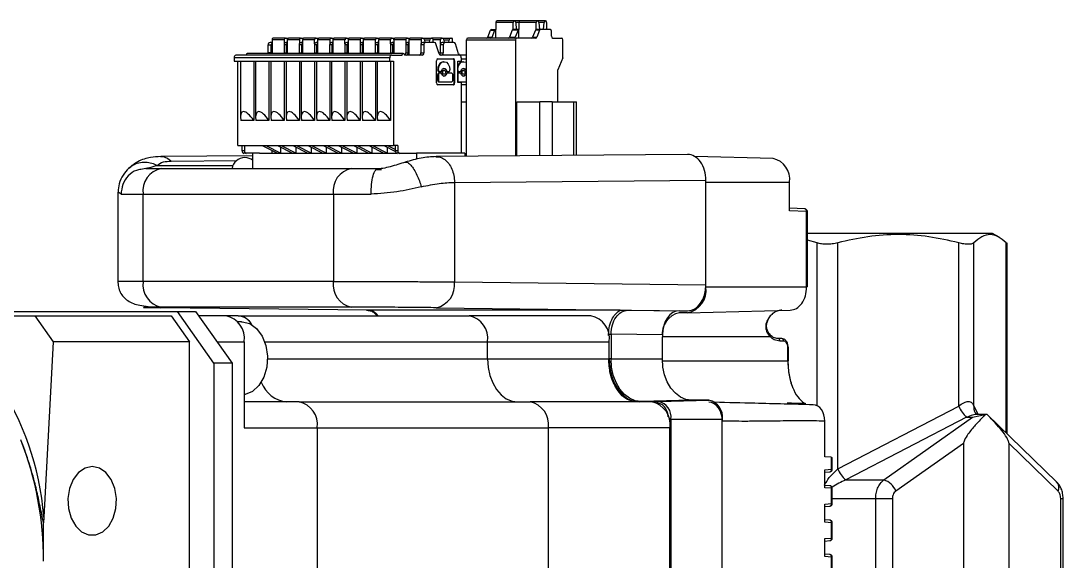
# Model space of a CAD drawing. Header units: millimetres. Extents: x 15 to 1184, y 5 to 836.
# Drawn here: x 246.69 to 270.93, y 713.36 to 725.92 of the extents above; entities that cross this region are included whole.
import ezdxf

# ---------------------------------------------------------------- set-up
doc = ezdxf.new("R2010")
doc.units = ezdxf.units.MM

msp = doc.modelspace()

# ---------------------------------------------------------------- linework, layer by layer
at = {"color": 7, "linetype": 'Continuous', "lineweight": 25}
for p, q in [((258.139, 725.885), (257.736, 725.885)), ((257.736, 725.885), (257.736, 725.725)), ((258.168, 725.925), (257.765, 725.925)), ((258.139, 725.725), (258.139, 725.885)), ((258.171, 725.925), (258.168, 725.925)), ((258.303, 725.925), (258.171, 725.925)), ((258.199, 725.89), (258.214, 725.725)), ((258.678, 725.885), (258.275, 725.885)), ((258.275, 725.885), (258.275, 725.725)), ((258.706, 725.925), (258.303, 725.925)), ((258.678, 725.725), (258.678, 725.885)), ((258.706, 725.925), (258.71, 725.925)), ((258.887, 725.925), (258.71, 725.925)), ((258.738, 725.89), (258.753, 725.725)), ((258.843, 725.725), (258.859, 725.89)), ((258.887, 725.925), (258.89, 725.925)), ((258.919, 725.885), (258.919, 725.725)), ((257.55, 725.545), (257.615, 725.705)), ((257.615, 725.705), (257.714, 725.705)), ((257.639, 725.725), (257.736, 725.725)), ((257.649, 725.545), (257.714, 725.705)), ((257.736, 725.525), (257.736, 725.725)), ((258.117, 725.705), (258.052, 725.545)), ((258.253, 725.705), (258.117, 725.705)), ((258.275, 725.725), (258.141, 725.725)), ((258.253, 725.705), (258.187, 725.545)), ((258.275, 725.525), (258.275, 725.725)), ((258.656, 725.705), (258.59, 725.545)), ((258.755, 725.705), (258.656, 725.705)), ((258.779, 725.725), (258.68, 725.725)), ((258.755, 725.705), (258.689, 725.545)), ((259.003, 725.725), (258.779, 725.725)), ((259.032, 725.565), (259.032, 725.685)), ((252.533, 725.425), (252.487, 725.425)), ((252.533, 725.485), (252.533, 725.165)), ((252.816, 725.485), (252.533, 725.485)), ((252.844, 725.525), (252.562, 725.525)), ((252.816, 725.485), (252.816, 725.389)), ((252.844, 725.525), (252.861, 725.525)), ((252.887, 725.425), (252.855, 725.425)), ((252.861, 725.525), (252.915, 725.525)), ((253.17, 725.485), (252.887, 725.485)), ((252.887, 725.485), (252.887, 725.165)), ((253.198, 725.525), (252.915, 725.525)), ((253.17, 725.485), (253.17, 725.389)), ((253.198, 725.525), (253.214, 725.525)), ((253.24, 725.425), (253.209, 725.425)), ((253.214, 725.525), (253.269, 725.525)), ((253.24, 725.485), (253.24, 725.165)), ((253.523, 725.485), (253.24, 725.485)), ((253.552, 725.525), (253.269, 725.525)), ((253.523, 725.389), (253.523, 725.485)), ((253.552, 725.525), (253.568, 725.525)), ((253.594, 725.425), (253.562, 725.425)), ((253.568, 725.525), (253.622, 725.525)), ((253.877, 725.485), (253.594, 725.485)), ((253.594, 725.485), (253.594, 725.165)), ((253.905, 725.525), (253.622, 725.525)), ((253.877, 725.485), (253.877, 725.389)), ((253.905, 725.525), (253.921, 725.525)), ((253.948, 725.425), (253.916, 725.425)), ((253.921, 725.525), (253.976, 725.525)), ((253.948, 725.485), (253.948, 725.165)), ((254.23, 725.485), (253.948, 725.485)), ((254.259, 725.525), (253.976, 725.525)), ((254.23, 725.389), (254.23, 725.485)), ((254.259, 725.525), (254.275, 725.525)), ((254.301, 725.425), (254.269, 725.425)), ((254.275, 725.525), (254.329, 725.525)), ((254.584, 725.485), (254.301, 725.485)), ((254.301, 725.485), (254.301, 725.165)), ((254.612, 725.525), (254.329, 725.525)), ((254.584, 725.485), (254.584, 725.389)), ((254.612, 725.525), (254.628, 725.525)), ((254.655, 725.425), (254.623, 725.425)), ((254.628, 725.525), (254.683, 725.525)), ((254.655, 725.485), (254.655, 725.165)), ((254.937, 725.485), (254.655, 725.485)), ((254.966, 725.525), (254.683, 725.525)), ((254.937, 725.389), (254.937, 725.485)), ((254.966, 725.525), (254.982, 725.525)), ((255.008, 725.425), (254.976, 725.425)), ((254.982, 725.525), (255.036, 725.525)), ((255.008, 725.485), (255.008, 725.165)), ((255.291, 725.485), (255.008, 725.485)), ((255.319, 725.525), (255.036, 725.525)), ((255.291, 725.389), (255.291, 725.485)), ((255.319, 725.525), (255.336, 725.525)), ((255.362, 725.425), (255.33, 725.425)), ((255.336, 725.525), (255.39, 725.525)), ((255.645, 725.485), (255.362, 725.485)), ((255.362, 725.485), (255.362, 725.165)), ((255.673, 725.525), (255.39, 725.525)), ((255.645, 725.485), (255.645, 725.389)), ((255.673, 725.525), (255.689, 725.525)), ((255.715, 725.425), (255.683, 725.425)), ((255.689, 725.525), (255.744, 725.525)), ((255.998, 725.485), (255.715, 725.485)), ((255.715, 725.485), (255.715, 725.125)), ((256.026, 725.525), (255.744, 725.525)), ((255.998, 725.485), (255.998, 725.389)), ((256.026, 725.525), (256.043, 725.525)), ((256.108, 725.425), (256.037, 725.425)), ((256.043, 725.525), (256.236, 725.525)), ((256.077, 725.485), (256.087, 725.425)), ((256.307, 725.425), (256.108, 725.425)), ((256.192, 725.425), (256.202, 725.485)), ((256.236, 725.525), (256.253, 725.525)), ((256.478, 725.525), (256.253, 725.525)), ((256.281, 725.425), (256.281, 725.485)), ((256.422, 725.159), (256.346, 725.39)), ((256.449, 725.389), (256.449, 725.485)), ((256.478, 725.525), (256.494, 725.525)), ((256.559, 725.425), (256.488, 725.425)), ((256.494, 725.525), (256.688, 725.525)), ((256.528, 725.485), (256.538, 725.425)), ((256.758, 725.425), (256.559, 725.425)), ((256.644, 725.425), (256.653, 725.485)), ((256.688, 725.525), (256.704, 725.525)), ((256.732, 725.425), (256.732, 725.485)), ((256.873, 725.159), (256.797, 725.39)), ((257.057, 722.776), (257.057, 725.485)), ((257.057, 725.485), (258.197, 725.485)), ((258.226, 725.525), (257.086, 725.525)), ((257.55, 725.545), (257.649, 725.545)), ((258.052, 725.545), (258.187, 725.545)), ((258.197, 725.485), (258.197, 722.785)), ((258.665, 725.525), (258.226, 725.525)), ((258.59, 725.545), (258.689, 725.545)), ((259.06, 725.525), (259.265, 725.525)), ((259.293, 725.065), (259.293, 725.485)), ((255.584, 725.165), (251.964, 725.165)), ((252.445, 725.365), (252.516, 725.365)), ((252.445, 725.185), (252.445, 725.365)), ((252.516, 725.185), (252.445, 725.185)), ((252.516, 725.185), (252.516, 725.365)), ((252.869, 725.365), (252.813, 725.365)), ((252.813, 725.365), (252.813, 725.185)), ((252.813, 725.185), (252.869, 725.185)), ((252.869, 725.185), (252.869, 725.365)), ((253.223, 725.365), (253.166, 725.365)), ((253.166, 725.365), (253.166, 725.185)), ((253.166, 725.185), (253.223, 725.185)), ((253.223, 725.185), (253.223, 725.365)), ((253.576, 725.365), (253.52, 725.365)), ((253.52, 725.365), (253.52, 725.185)), ((253.52, 725.185), (253.576, 725.185)), ((253.576, 725.185), (253.576, 725.365)), ((253.93, 725.365), (253.873, 725.365)), ((253.873, 725.365), (253.873, 725.185)), ((253.873, 725.185), (253.93, 725.185)), ((253.93, 725.185), (253.93, 725.365)), ((254.283, 725.365), (254.227, 725.365)), ((254.227, 725.365), (254.227, 725.185)), ((254.227, 725.185), (254.283, 725.185)), ((254.283, 725.185), (254.283, 725.365)), ((254.637, 725.365), (254.58, 725.365)), ((254.58, 725.365), (254.58, 725.185)), ((254.58, 725.185), (254.637, 725.185)), ((254.637, 725.185), (254.637, 725.365)), ((254.991, 725.365), (254.934, 725.365)), ((254.934, 725.365), (254.934, 725.185)), ((254.934, 725.185), (254.991, 725.185)), ((254.991, 725.185), (254.991, 725.365)), ((255.344, 725.365), (255.288, 725.365)), ((255.288, 725.365), (255.288, 725.185)), ((255.288, 725.185), (255.344, 725.185)), ((255.344, 725.185), (255.344, 725.365)), ((255.698, 725.365), (255.641, 725.365)), ((255.641, 725.365), (255.641, 725.185)), ((255.641, 725.185), (255.698, 725.185)), ((255.698, 725.185), (255.698, 725.365)), ((255.995, 725.365), (255.995, 725.185)), ((256.065, 725.365), (255.995, 725.365)), ((255.995, 725.185), (256.065, 725.185)), ((256.065, 725.365), (256.065, 725.185)), ((256.516, 725.365), (256.446, 725.365)), ((256.446, 725.365), (256.446, 725.185)), ((256.446, 725.185), (256.516, 725.185)), ((256.516, 725.365), (256.516, 725.185)), ((251.653, 725.065), (251.653, 724.985)), ((255.273, 725.065), (251.653, 725.065)), ((251.653, 724.985), (251.872, 724.985)), ((255.316, 725.125), (251.695, 725.125)), ((251.738, 723.025), (251.738, 724.985)), ((251.799, 724.985), (251.799, 723.688)), ((251.872, 724.985), (252.226, 724.985)), ((252.108, 724.985), (252.108, 723.607)), ((252.153, 724.985), (252.153, 723.688)), ((252.226, 724.985), (252.579, 724.985)), ((252.462, 724.985), (252.462, 723.607)), ((252.506, 724.985), (252.506, 723.688)), ((252.579, 724.985), (252.933, 724.985)), ((252.815, 724.985), (252.815, 723.607)), ((252.86, 724.985), (252.86, 723.688)), ((252.933, 724.985), (253.286, 724.985)), ((253.169, 724.985), (253.169, 723.607)), ((253.213, 724.985), (253.213, 723.688)), ((253.286, 724.985), (253.64, 724.985)), ((253.522, 724.985), (253.522, 723.607)), ((253.567, 724.985), (253.567, 723.688)), ((253.64, 724.985), (253.994, 724.985)), ((253.876, 724.985), (253.876, 723.607)), ((253.92, 724.985), (253.92, 723.688)), ((253.994, 724.985), (254.347, 724.985)), ((254.229, 724.985), (254.229, 723.607)), ((254.274, 724.985), (254.274, 723.688)), ((254.347, 724.985), (254.701, 724.985)), ((254.583, 724.985), (254.583, 723.607)), ((254.627, 724.985), (254.627, 723.688)), ((254.701, 724.985), (255.054, 724.985)), ((254.936, 724.985), (254.936, 723.607)), ((254.981, 724.985), (254.981, 723.688)), ((255.054, 724.985), (255.273, 724.985)), ((255.273, 724.985), (255.273, 725.065)), ((255.273, 724.985), (255.358, 724.985)), ((255.29, 724.985), (255.29, 723.607)), ((255.316, 725.125), (255.556, 725.125)), ((255.358, 724.985), (255.358, 723.025)), ((256.023, 725.125), (255.613, 725.125)), ((256.355, 724.482), (256.355, 724.998)), ((256.385, 725.04), (256.75, 725.04)), ((256.893, 725.125), (256.46, 725.125)), ((256.536, 724.975), (256.522, 724.975)), ((256.765, 724.482), (256.765, 724.998)), ((256.78, 724.998), (256.765, 724.998)), ((256.78, 724.998), (256.78, 724.482)), ((256.85, 724.985), (256.935, 724.985)), ((256.85, 724.495), (256.85, 724.985)), ((257.057, 725.125), (256.911, 725.125)), ((256.935, 725.065), (256.935, 724.985)), ((256.935, 725.04), (257.057, 725.04)), ((256.987, 724.975), (256.973, 724.975)), ((259.293, 725.065), (259.18, 724.788)), ((256.387, 724.782), (256.387, 724.785)), ((256.387, 724.785), (256.401, 724.785)), ((256.401, 724.782), (256.387, 724.782)), ((256.387, 724.54), (256.387, 724.675)), ((256.387, 724.675), (256.401, 724.675)), ((256.401, 724.785), (256.401, 724.782)), ((256.401, 724.675), (256.401, 724.54)), ((256.409, 724.751), (256.424, 724.751)), ((256.424, 724.707), (256.409, 724.707)), ((256.424, 724.751), (256.458, 724.751)), ((256.458, 724.707), (256.424, 724.707)), ((256.536, 724.774), (256.522, 724.774)), ((256.536, 724.683), (256.522, 724.683)), ((256.594, 724.769), (256.58, 724.769)), ((256.58, 724.689), (256.594, 724.689)), ((256.6, 724.751), (256.614, 724.751)), ((256.614, 724.707), (256.6, 724.707)), ((256.614, 724.751), (256.648, 724.751)), ((256.711, 724.707), (256.614, 724.707)), ((256.67, 724.782), (256.67, 724.785)), ((256.734, 724.54), (256.734, 724.675)), ((256.852, 724.785), (256.852, 724.782)), ((256.852, 724.675), (256.852, 724.54)), ((256.861, 724.751), (256.875, 724.751)), ((256.875, 724.707), (256.861, 724.707)), ((256.875, 724.751), (256.909, 724.751)), ((256.909, 724.707), (256.875, 724.707)), ((256.987, 724.774), (256.973, 724.774)), ((256.987, 724.683), (256.973, 724.683)), ((257.045, 724.769), (257.031, 724.769)), ((257.031, 724.689), (257.045, 724.689)), ((257.051, 724.751), (257.057, 724.751)), ((257.057, 724.707), (257.051, 724.707)), ((259.18, 724.045), (259.18, 724.788)), ((256.75, 724.44), (256.385, 724.44)), ((256.401, 724.54), (256.387, 724.54)), ((256.409, 724.508), (256.424, 724.508)), ((256.424, 724.508), (256.711, 724.508)), ((256.765, 724.482), (256.78, 724.482)), ((256.935, 724.495), (256.85, 724.495)), ((256.861, 724.508), (256.875, 724.508)), ((256.875, 724.508), (257.057, 724.508)), ((256.935, 724.495), (256.935, 722.845)), ((257.057, 724.44), (256.935, 724.44)), ((256.935, 724.045), (257.057, 724.045)), ((258.226, 722.786), (258.226, 724.045)), ((258.226, 724.045), (258.763, 724.045)), ((259.046, 724.045), (258.763, 724.045)), ((259.046, 724.045), (259.555, 724.045)), ((259.555, 724.045), (259.613, 724.045)), ((259.613, 722.797), (259.613, 724.045)), ((252.108, 723.607), (251.806, 723.607)), ((252.462, 723.607), (252.16, 723.607)), ((252.815, 723.607), (252.513, 723.607)), ((253.169, 723.607), (252.867, 723.607)), ((253.522, 723.607), (253.22, 723.607)), ((253.876, 723.607), (253.574, 723.607)), ((254.229, 723.607), (253.927, 723.607)), ((254.583, 723.607), (254.281, 723.607)), ((254.936, 723.607), (254.634, 723.607)), ((255.29, 723.607), (254.988, 723.607)), ((251.738, 723.025), (255.358, 723.025)), ((251.837, 722.905), (251.837, 723.025)), ((251.893, 723.025), (251.893, 722.905)), ((252.307, 723.025), (252.657, 722.845)), ((252.392, 723.025), (252.742, 722.845)), ((252.661, 723.025), (253.011, 722.845)), ((252.742, 722.845), (252.742, 722.983)), ((252.746, 723.025), (253.095, 722.845)), ((253.014, 723.025), (253.364, 722.845)), ((253.095, 722.845), (253.095, 722.983)), ((253.099, 723.025), (253.449, 722.845)), ((253.368, 723.025), (253.718, 722.845)), ((253.449, 722.845), (253.449, 722.983)), ((253.453, 723.025), (253.803, 722.845)), ((253.722, 723.025), (254.071, 722.845)), ((253.803, 722.845), (253.803, 722.983)), ((253.806, 723.025), (254.156, 722.845)), ((254.075, 723.025), (254.425, 722.845)), ((254.156, 722.845), (254.156, 722.983)), ((254.16, 723.025), (254.51, 722.845)), ((254.429, 723.025), (254.778, 722.845)), ((254.51, 722.845), (254.51, 722.983)), ((254.514, 723.025), (254.863, 722.845)), ((254.782, 723.025), (255.132, 722.845)), ((254.863, 722.845), (254.863, 722.983)), ((254.867, 723.025), (255.217, 722.845)), ((255.136, 723.025), (255.402, 722.887)), ((255.217, 722.845), (255.217, 722.983)), ((255.221, 723.025), (255.401, 722.932)), ((255.457, 723.025), (255.358, 723.025)), ((255.401, 722.905), (255.401, 723.025)), ((255.457, 723.025), (255.457, 722.905)), ((252.091, 722.788), (249.945, 722.77)), ((251.893, 722.905), (251.837, 722.905)), ((251.936, 722.845), (251.879, 722.845)), ((252.24, 722.845), (251.936, 722.845)), ((252.091, 722.495), (252.091, 722.845)), ((252.24, 722.845), (255.443, 722.845)), ((252.537, 722.845), (252.537, 722.907)), ((255.457, 722.905), (255.401, 722.905)), ((255.5, 722.845), (255.443, 722.845)), ((255.5, 722.845), (255.804, 722.845)), ((255.804, 722.845), (255.896, 722.845)), ((255.896, 722.845), (255.896, 722.707)), ((257.013, 722.845), (255.896, 722.845)), ((262.195, 722.819), (256.349, 722.77)), ((257.013, 722.845), (257.013, 722.775)), ((264.184, 722.724), (262.366, 722.769)), ((249.6, 722.495), (249.485, 722.471)), ((249.6, 722.495), (249.612, 722.498)), ((249.959, 722.495), (254.383, 722.495)), ((254.962, 722.468), (254.997, 722.495)), ((255.082, 722.463), (254.971, 722.463)), ((256.775, 722.17), (262.622, 722.219)), ((256.775, 722.17), (256.775, 719.856)), ((262.621, 722.174), (264.567, 722.174)), ((262.622, 719.785), (262.622, 722.219)), ((262.622, 719.74), (262.622, 722.174)), ((264.567, 721.512), (264.567, 722.174)), ((248.949, 721.946), (248.949, 719.856)), ((248.957, 721.946), (248.95, 721.952)), ((249.022, 721.895), (249.534, 721.895)), ((249.534, 721.895), (253.959, 721.895)), ((249.534, 719.868), (249.534, 721.895)), ((253.959, 721.895), (253.959, 719.868)), ((253.959, 721.895), (254.836, 721.895)), ((264.924, 721.552), (264.567, 721.57)), ((264.964, 721.492), (264.567, 721.512)), ((264.964, 719.74), (264.964, 721.492)), ((264.981, 719.74), (264.981, 721.492)), ((269.283, 720.985), (264.981, 720.985)), ((265.206, 720.764), (264.981, 720.826)), ((269.441, 720.893), (269.283, 720.985)), ((265.689, 715.512), (265.689, 720.764)), ((268.5, 716.967), (268.5, 720.764)), ((268.853, 716.967), (268.853, 720.764)), ((269.623, 720.739), (269.607, 720.764)), ((269.624, 716.328), (269.624, 720.765)), ((253.959, 719.868), (249.534, 719.868)), ((256.775, 719.856), (262.622, 719.785)), ((262.622, 719.74), (264.964, 719.74)), ((242.837, 719.165), (250.332, 719.165)), ((254.748, 719.196), (249.946, 719.256)), ((254.379, 719.268), (249.955, 719.268)), ((251.181, 717.965), (250.332, 719.165)), ((250.332, 719.165), (250.757, 719.165)), ((250.757, 719.165), (251.605, 717.965)), ((254.853, 719.199), (254.73, 719.199)), ((254.856, 719.198), (254.73, 719.199)), ((254.859, 719.195), (254.81, 719.196)), ((260.632, 719.199), (254.853, 719.199)), ((256.351, 719.256), (262.198, 719.185)), ((260.632, 719.199), (260.812, 719.199)), ((260.728, 719.186), (260.812, 719.199)), ((260.812, 719.199), (262.007, 719.185)), ((262.011, 719.14), (262, 719.14)), ((262.007, 719.185), (262.198, 719.185)), ((262.198, 719.14), (262.007, 719.14)), ((262.198, 719.14), (264.581, 719.199)), ((243.924, 719.065), (247.02, 719.065)), ((247.02, 719.065), (247.444, 718.465)), ((247.02, 719.065), (250.191, 719.065)), ((250.191, 719.065), (250.615, 718.465)), ((251.464, 719.065), (250.827, 719.065)), ((251.747, 719.065), (251.464, 719.065)), ((251.827, 718.929), (251.733, 718.929)), ((251.747, 719.065), (257.121, 719.065)), ((259.949, 719.065), (257.121, 719.065)), ((261.611, 718.625), (260.416, 718.639)), ((260.416, 718.639), (260.416, 718.065)), ((247.444, 718.465), (247.23, 714.39)), ((250.615, 718.465), (247.444, 718.465)), ((250.615, 708.265), (250.615, 718.465)), ((251.888, 718.465), (251.888, 716.465)), ((257.545, 718.065), (257.545, 718.465)), ((257.545, 718.465), (260.373, 718.465)), ((260.373, 718.065), (260.373, 718.465)), ((261.611, 718.065), (261.611, 718.581)), ((261.611, 718.064), (261.611, 718.58)), ((264.12, 718.58), (261.611, 718.58)), ((264.384, 718.54), (264.299, 718.54)), ((264.427, 718.48), (264.342, 718.48)), ((264.527, 718.02), (264.527, 718.34)), ((264.527, 718.34), (264.544, 718.34)), ((264.544, 718.02), (264.544, 718.34)), ((251.181, 717.965), (251.181, 706.565)), ((251.605, 717.965), (251.181, 717.965)), ((251.605, 717.965), (251.605, 706.565)), ((251.605, 717.965), (251.605, 711.165)), ((257.545, 718.065), (260.373, 718.065)), ((260.416, 718.065), (261.611, 718.065)), ((253.161, 717.065), (251.888, 717.065)), ((253.161, 717.065), (258.535, 717.065)), ((261.363, 717.065), (258.535, 717.065)), ((262.29, 717.105), (261.115, 717.076)), ((261.115, 717.076), (261.518, 717.076)), ((261.518, 717.076), (262.693, 717.105)), ((262.693, 717.105), (262.29, 717.105)), ((264.935, 717), (264.935, 717.037)), ((265.689, 715.512), (268.5, 716.967)), ((261.809, 716.665), (261.809, 709.985)), ((261.809, 716.665), (263.004, 716.665)), ((263.004, 709.985), (263.004, 716.665)), ((268.684, 716.708), (265.873, 715.253)), ((266.758, 715.253), (268.822, 716.708)), ((268.684, 716.708), (268.822, 716.708)), ((268.822, 716.708), (269.119, 716.774)), ((269.141, 716.775), (268.936, 716.775)), ((270.778, 715.208), (269.164, 716.774)), ((251.888, 716.465), (253.585, 716.465)), ((253.585, 716.465), (253.585, 710.265)), ((253.585, 716.465), (258.959, 716.465)), ((258.959, 710.265), (258.959, 716.465)), ((261.787, 716.465), (258.959, 716.465)), ((261.787, 710.265), (261.787, 716.465)), ((263.004, 709.94), (263.004, 716.62)), ((265.387, 715.79), (265.387, 716.62)), ((268.613, 716.101), (267.041, 714.993)), ((268.613, 716.101), (268.613, 710.628)), ((269.67, 710.628), (269.67, 716.101)), ((270.812, 714.993), (269.67, 716.101)), ((265.53, 715.783), (265.387, 715.79)), ((265.543, 715.501), (265.543, 715.779)), ((265.56, 715.501), (265.56, 715.749)), ((265.387, 715.49), (265.543, 715.501)), ((265.387, 715.07), (265.387, 715.49)), ((265.387, 715.433), (265.505, 715.441)), ((265.873, 715.253), (266.758, 715.253)), ((265.505, 715.119), (265.387, 715.127)), ((265.543, 715.059), (265.387, 715.07)), ((265.543, 714.701), (265.543, 715.059)), ((265.56, 714.701), (265.56, 715.059)), ((266.57, 714.82), (266.959, 714.82)), ((266.57, 711.91), (266.57, 714.82)), ((266.959, 714.82), (266.959, 711.91)), ((270.872, 711.91), (270.872, 714.82)), ((270.929, 711.91), (270.929, 714.82)), ((265.387, 714.69), (265.543, 714.701)), ((265.387, 714.27), (265.387, 714.69)), ((265.387, 714.633), (265.505, 714.641)), ((247.23, 714.39), (247.221, 714.257)), ((247.221, 713.365), (247.221, 714.257)), ((265.505, 714.319), (265.387, 714.327)), ((265.543, 714.259), (265.387, 714.27)), ((265.543, 713.901), (265.543, 714.259)), ((265.56, 713.901), (265.56, 714.259)), ((265.387, 713.89), (265.543, 713.901)), ((265.387, 713.47), (265.387, 713.89)), ((265.387, 713.833), (265.505, 713.841)), ((265.505, 713.519), (265.387, 713.527)), ((265.543, 713.459), (265.387, 713.47)), ((265.543, 713.101), (265.543, 713.459)), ((265.56, 713.101), (265.56, 713.459))]:
    msp.add_line(p, q, dxfattribs=at)
at = {"color": 8, "linetype": 'Continuous', "lineweight": 25}
for p, q in [((258.275, 725.89), (258.199, 725.89)), ((258.859, 725.89), (258.738, 725.89)), ((256.077, 725.485), (256.202, 725.485)), ((256.449, 725.485), (256.281, 725.485)), ((256.528, 725.485), (256.653, 725.485)), ((256.85, 724.785), (256.852, 724.785)), ((256.852, 724.782), (256.85, 724.782)), ((256.85, 724.675), (256.852, 724.675)), ((256.852, 724.54), (256.85, 724.54)), ((258.763, 722.79), (258.763, 724.045)), ((259.046, 724.045), (259.046, 722.792)), ((259.555, 722.797), (259.555, 724.045)), ((249.859, 722.564), (251.625, 722.564)), ((250.189, 722.665), (251.712, 722.678)), ((252.085, 722.682), (252.091, 722.682)), ((249.022, 721.895), (248.957, 721.946)), ((264.981, 721.492), (264.964, 721.492)), ((265.206, 716.979), (265.206, 720.764)), ((269.607, 716.345), (269.607, 720.764)), ((260.36, 718.614), (260.36, 718.639)), ((251.252, 718.465), (251.888, 718.465)), ((252.363, 718.465), (257.545, 718.465)), ((252.428, 718.065), (257.545, 718.065)), ((260.416, 718.065), (260.373, 718.065)), ((261.611, 718.02), (264.527, 718.02)), ((268.853, 716.967), (268.953, 716.775)), ((261.763, 716.665), (261.809, 716.665)), ((265.543, 715.501), (265.56, 715.501)), ((265.56, 715.059), (265.543, 715.059)), ((265.56, 714.82), (266.57, 714.82)), ((270.872, 714.82), (270.929, 714.82)), ((265.543, 714.701), (265.56, 714.701)), ((265.56, 714.259), (265.543, 714.259)), ((265.543, 713.901), (265.56, 713.901)), ((265.56, 713.459), (265.543, 713.459))]:
    msp.add_line(p, q, dxfattribs=at)
at = {"color": 7, "linetype": 'Continuous', "lineweight": 25, "flags": 128}
for points in [[(252.443, 725.165), (252.444, 725.173), (252.445, 725.185)], [(252.513, 725.165), (252.515, 725.173), (252.516, 725.185)], [(252.813, 725.185), (252.812, 725.173), (252.81, 725.165)], [(252.869, 725.185), (252.868, 725.173), (252.867, 725.165)], [(253.166, 725.185), (253.165, 725.173), (253.164, 725.165)], [(253.223, 725.185), (253.222, 725.173), (253.22, 725.165)], [(253.52, 725.185), (253.519, 725.173), (253.517, 725.165)], [(253.576, 725.185), (253.576, 725.173), (253.574, 725.165)], [(253.873, 725.185), (253.872, 725.173), (253.871, 725.165)], [(253.93, 725.185), (253.929, 725.173), (253.927, 725.165)], [(254.227, 725.185), (254.226, 725.173), (254.224, 725.165)], [(254.283, 725.185), (254.283, 725.173), (254.281, 725.165)], [(254.58, 725.185), (254.58, 725.173), (254.578, 725.165)], [(254.637, 725.185), (254.636, 725.173), (254.635, 725.165)], [(254.934, 725.185), (254.933, 725.173), (254.932, 725.165)], [(254.991, 725.185), (254.99, 725.173), (254.988, 725.165)], [(255.288, 725.185), (255.287, 725.173), (255.285, 725.165)], [(255.344, 725.185), (255.343, 725.173), (255.342, 725.165)], [(255.556, 725.125), (255.558, 725.14), (255.564, 725.153), (255.574, 725.162), (255.584, 725.165), (255.595, 725.162), (255.604, 725.153), (255.611, 725.14), (255.613, 725.125)], [(256.401, 724.785), (256.411, 724.858), (256.441, 724.919), (256.484, 724.961), (256.536, 724.975), (256.587, 724.961), (256.631, 724.919), (256.66, 724.858), (256.67, 724.785)], [(256.852, 724.785), (256.863, 724.858), (256.892, 724.919), (256.935, 724.961), (256.987, 724.975), (257.038, 724.961), (257.057, 724.947)], [(256.478, 724.769), (256.488, 724.79), (256.501, 724.806), (256.518, 724.816), (256.536, 724.82), (256.554, 724.816), (256.57, 724.806), (256.584, 724.79), (256.594, 724.769)], [(256.594, 724.689), (256.584, 724.668), (256.57, 724.651), (256.554, 724.641), (256.536, 724.637), (256.518, 724.641), (256.501, 724.651), (256.488, 724.668), (256.478, 724.689)], [(256.522, 724.683), (256.509, 724.686), (256.499, 724.696), (256.492, 724.711), (256.489, 724.729), (256.492, 724.746), (256.499, 724.761), (256.509, 724.771), (256.522, 724.774)], [(256.536, 724.683), (256.523, 724.686), (256.513, 724.696), (256.506, 724.711), (256.503, 724.729), (256.506, 724.746), (256.513, 724.761), (256.523, 724.771), (256.536, 724.774), (256.548, 724.771), (256.559, 724.761), (256.566, 724.746), (256.568, 724.729), (256.566, 724.711), (256.559, 724.696), (256.548, 724.686), (256.536, 724.683)], [(256.929, 724.769), (256.939, 724.79), (256.953, 724.806), (256.969, 724.816), (256.987, 724.82), (257.005, 724.816), (257.021, 724.806), (257.035, 724.79), (257.045, 724.769)], [(257.045, 724.689), (257.035, 724.668), (257.021, 724.651), (257.005, 724.641), (256.987, 724.637), (256.969, 724.641), (256.953, 724.651), (256.939, 724.668), (256.929, 724.689)], [(256.973, 724.683), (256.96, 724.686), (256.95, 724.696), (256.943, 724.711), (256.94, 724.729), (256.943, 724.746), (256.95, 724.761), (256.96, 724.771), (256.973, 724.774)], [(256.987, 724.683), (256.975, 724.686), (256.964, 724.696), (256.957, 724.711), (256.955, 724.729), (256.957, 724.746), (256.964, 724.761), (256.975, 724.771), (256.987, 724.774), (256.999, 724.771), (257.01, 724.761), (257.017, 724.746), (257.019, 724.729), (257.017, 724.711), (257.01, 724.696), (256.999, 724.686), (256.987, 724.683)], [(251.827, 718.929), (251.838, 718.929), (252.015, 718.886), (252.175, 718.772), (252.304, 718.597), (252.39, 718.375), (252.427, 718.127), (252.411, 717.875), (252.342, 717.641), (252.228, 717.445), (252.078, 717.306), (251.906, 717.236), (251.888, 717.233)], [(257.545, 718.065), (257.558, 717.87), (257.599, 717.682), (257.664, 717.509), (257.752, 717.358), (257.859, 717.233), (257.981, 717.141), (258.114, 717.084), (258.252, 717.065)], [(257.545, 718.065), (257.558, 717.87), (257.599, 717.682), (257.664, 717.509), (257.752, 717.358), (257.859, 717.233), (257.981, 717.141), (258.114, 717.084), (258.252, 717.065)], [(260.373, 718.065), (260.387, 717.87), (260.427, 717.682), (260.492, 717.509), (260.58, 717.358), (260.688, 717.233), (260.81, 717.141), (260.942, 717.084), (261.08, 717.065)], [(261.115, 717.076), (260.979, 717.095), (260.848, 717.151), (260.727, 717.242), (260.621, 717.365), (260.534, 717.515), (260.469, 717.686), (260.429, 717.872), (260.416, 718.065)], [(262.29, 717.105), (262.157, 717.123), (262.03, 717.178), (261.912, 717.266), (261.81, 717.386), (261.725, 717.531), (261.662, 717.697), (261.624, 717.877), (261.611, 718.065)], [(248.352, 715.565), (248.186, 715.529), (248.034, 715.426), (247.91, 715.263), (247.826, 715.057), (247.788, 714.824), (247.801, 714.587), (247.863, 714.365), (247.968, 714.178), (248.107, 714.044), (248.268, 713.974), (248.437, 713.974), (248.598, 714.044), (248.737, 714.178), (248.842, 714.365), (248.904, 714.587), (248.917, 714.824), (248.879, 715.057), (248.795, 715.263), (248.671, 715.426), (248.519, 715.529), (248.352, 715.565)]]:
    msp.add_lwpolyline(points, dxfattribs=at)
at = {"color": 7, "linetype": 'Continuous', "lineweight": 25}
for centre, radius, start, end in [((257.772, 725.89), 0.0357, 101.4218, 188.0495), ((258.175, 725.89), 0.0357, 101.4218, 188.0495), ((258.165, 725.891), 0.0339, 357.6832, 80.0753), ((258.31, 725.89), 0.0357, 101.4218, 188.0495), ((258.713, 725.89), 0.0357, 101.4218, 188.0495), ((258.704, 725.891), 0.0339, 357.6832, 80.0753), ((258.893, 725.891), 0.0339, 99.9247, 182.3168), ((258.883, 725.89), 0.0357, 351.9505, 78.5782), ((257.642, 725.696), 0.0284, 95.3927, 163.0703), ((257.742, 725.696), 0.0294, 101.1287, 162.2864), ((258.145, 725.696), 0.0294, 101.1287, 162.2864), ((258.141, 725.705), 0.0201, 90.0037, 96.267), ((258.281, 725.696), 0.0294, 101.1287, 162.2864), ((258.684, 725.696), 0.0294, 101.1287, 162.2864), ((258.68, 725.705), 0.0201, 90.0037, 96.267), ((258.782, 725.696), 0.0284, 95.3927, 163.0703), ((258.996, 725.69), 0.0357, 351.9505, 78.5782), ((252.498, 725.372), 0.0536, 101.4218, 188.0495), ((252.585, 725.367), 0.0692, 138.0584, 182.0663), ((252.569, 725.49), 0.0357, 101.4218, 188.0495), ((252.866, 725.372), 0.0536, 101.4218, 188.0495), ((252.852, 725.49), 0.0357, 101.4218, 188.0495), ((252.858, 725.49), 0.0348, 19.8826, 84.9476), ((252.939, 725.367), 0.0702, 138.3882, 181.7365), ((252.922, 725.49), 0.0357, 101.4218, 188.0495), ((253.219, 725.372), 0.0536, 101.4218, 188.0495), ((253.205, 725.49), 0.0357, 101.4218, 188.0495), ((253.211, 725.49), 0.0348, 19.8826, 84.9476), ((253.293, 725.367), 0.0702, 138.3882, 181.7365), ((253.276, 725.49), 0.0357, 101.4218, 188.0495), ((253.573, 725.372), 0.0536, 101.4218, 188.0495), ((253.559, 725.49), 0.0357, 101.4218, 188.0495), ((253.565, 725.49), 0.0348, 19.8826, 84.9476), ((253.646, 725.367), 0.0702, 138.3882, 181.7365), ((253.629, 725.49), 0.0357, 101.4218, 188.0495), ((253.926, 725.372), 0.0536, 101.4218, 188.0495), ((253.912, 725.49), 0.0357, 101.4218, 188.0495), ((253.918, 725.49), 0.0348, 19.8826, 84.9476), ((254, 725.367), 0.0702, 138.3882, 181.7365), ((253.983, 725.49), 0.0357, 101.4218, 188.0495), ((254.28, 725.372), 0.0536, 101.4218, 188.0495), ((254.266, 725.49), 0.0357, 101.4218, 188.0495), ((254.272, 725.49), 0.0348, 19.8826, 84.9476), ((254.354, 725.367), 0.0702, 138.3882, 181.7365), ((254.336, 725.49), 0.0357, 101.4218, 188.0495), ((254.633, 725.372), 0.0536, 101.4218, 188.0495), ((254.619, 725.49), 0.0357, 101.4218, 188.0495), ((254.625, 725.49), 0.0348, 19.8826, 84.9476), ((254.707, 725.367), 0.0702, 138.3882, 181.7365), ((254.69, 725.49), 0.0357, 101.4218, 188.0495), ((254.987, 725.372), 0.0536, 101.4218, 188.0495), ((254.973, 725.49), 0.0357, 101.4218, 188.0495), ((254.979, 725.49), 0.0348, 19.8826, 84.9476), ((255.061, 725.367), 0.0702, 138.3882, 181.7365), ((255.044, 725.49), 0.0357, 101.4218, 188.0495), ((255.341, 725.372), 0.0536, 101.4218, 188.0495), ((255.326, 725.49), 0.0357, 101.4218, 188.0495), ((255.332, 725.49), 0.0348, 19.8826, 84.9476), ((255.414, 725.367), 0.0702, 138.3882, 181.7365), ((255.397, 725.49), 0.0357, 101.4218, 188.0495), ((255.694, 725.372), 0.0536, 101.4218, 188.0495), ((255.68, 725.49), 0.0357, 101.4218, 188.0495), ((255.686, 725.49), 0.0348, 19.8826, 84.9476), ((255.768, 725.367), 0.0702, 138.3882, 181.7365), ((255.751, 725.49), 0.0357, 101.4218, 188.0495), ((256.048, 725.372), 0.0536, 101.4218, 188.0495), ((256.034, 725.49), 0.0357, 101.4218, 188.0495), ((256.036, 725.484), 0.0409, 1.6674, 81.0951), ((256.118, 725.372), 0.0536, 101.4218, 188.0495), ((256.243, 725.484), 0.0409, 98.9049, 178.3326), ((256.246, 725.49), 0.0357, 351.9505, 78.5782), ((256.302, 725.381), 0.0444, 12.3327, 83.6325), ((256.499, 725.372), 0.0536, 101.4218, 188.0495), ((256.485, 725.49), 0.0357, 101.4218, 188.0495), ((256.487, 725.484), 0.0409, 1.6674, 81.0951), ((256.569, 725.372), 0.0536, 101.4218, 188.0495), ((256.694, 725.484), 0.0409, 98.9049, 178.3326), ((256.697, 725.49), 0.0357, 351.9505, 78.5782), ((256.753, 725.381), 0.0444, 12.3327, 83.6325), ((257.093, 725.49), 0.0357, 101.4218, 188.0495), ((257.522, 725.553), 0.0284, 275.3927, 343.0703), ((257.621, 725.553), 0.0284, 275.3927, 343.0703), ((258.024, 725.553), 0.0284, 275.3927, 343.0703), ((258.16, 725.553), 0.0284, 275.3927, 343.0703), ((258.233, 725.49), 0.0357, 101.4218, 188.0495), ((258.563, 725.553), 0.0284, 275.3927, 343.0703), ((258.662, 725.553), 0.0284, 275.3927, 343.0703), ((259.067, 725.56), 0.0357, 171.9505, 258.5782), ((259.258, 725.49), 0.0357, 351.9505, 78.5782), ((251.971, 725.13), 0.0357, 101.4218, 188.0495), ((255.582, 725.179), 0.0597, 301.4957, 5.4559), ((255.645, 725.177), 0.0536, 281.4218, 8.0495), ((255.942, 725.177), 0.0536, 281.4218, 8.0495), ((256.012, 725.177), 0.0536, 281.4218, 8.0495), ((256.465, 725.169), 0.0444, 192.3327, 263.6325), ((256.374, 725.183), 0.0714, 323.7943, 1.6595), ((256.463, 725.177), 0.0536, 281.4218, 8.0495), ((256.916, 725.169), 0.0444, 192.3327, 263.6325), ((251.706, 725.072), 0.0536, 101.4218, 188.0495), ((255.326, 725.072), 0.0536, 101.4218, 188.0495), ((256.393, 725.003), 0.0376, 101.4218, 188.0495), ((256.555, 724.809), 0.17, 101.4218, 188.0495), ((256.728, 725.003), 0.0376, 351.9505, 78.5782), ((256.742, 725.003), 0.0376, 351.9505, 78.5782), ((256.989, 724.834), 0.142, 96.6345, 168.0518), ((256.882, 725.072), 0.0536, 351.9505, 78.5782), ((256.415, 724.778), 0.0282, 171.9505, 258.5782), ((256.415, 724.679), 0.0282, 101.4218, 188.0495), ((256.429, 724.778), 0.0282, 171.9505, 258.5782), ((256.429, 724.679), 0.0282, 101.4218, 188.0495), ((256.455, 724.774), 0.0232, 276.1924, 346.8686), ((256.455, 724.683), 0.0232, 13.1314, 83.8076), ((256.512, 724.752), 0.0694, 13.7702, 76.3663), ((256.512, 724.705), 0.0694, 283.6337, 346.2298), ((256.602, 724.774), 0.0232, 193.1314, 263.8076), ((256.602, 724.683), 0.0232, 96.1924, 166.8686), ((256.616, 724.774), 0.0232, 193.1314, 263.8076), ((256.616, 724.683), 0.0232, 96.1924, 166.8686), ((256.642, 724.778), 0.0282, 281.4218, 8.0495), ((256.706, 724.679), 0.0282, 351.9505, 78.5782), ((256.861, 724.768), 0.0176, 232.7633, 269.0026), ((256.861, 724.689), 0.0176, 90.9974, 127.2367), ((256.88, 724.778), 0.0282, 171.9505, 258.5782), ((256.88, 724.679), 0.0282, 101.4218, 188.0495), ((256.906, 724.774), 0.0232, 276.1924, 346.8686), ((256.906, 724.683), 0.0232, 13.1314, 83.8076), ((256.963, 724.752), 0.0694, 13.7702, 76.3663), ((256.963, 724.705), 0.0694, 283.6337, 346.2298), ((257.053, 724.774), 0.0232, 193.1314, 263.8076), ((257.053, 724.683), 0.0232, 96.1924, 166.8686), ((257.071, 724.776), 0.0272, 196.2304, 239.8469), ((257.071, 724.681), 0.0272, 120.1531, 163.7696), ((256.393, 724.477), 0.0376, 171.9505, 258.5782), ((256.415, 724.536), 0.0282, 171.9505, 258.5782), ((256.429, 724.536), 0.0282, 171.9505, 258.5782), ((256.706, 724.536), 0.0282, 281.4218, 8.0495), ((256.728, 724.477), 0.0376, 281.4218, 8.0495), ((256.742, 724.477), 0.0376, 281.4218, 8.0495), ((256.861, 724.526), 0.0176, 232.7633, 269.0026), ((256.88, 724.536), 0.0282, 171.9505, 258.5782), ((251.9, 722.445), 0.3, 90, 170.4059), ((251.89, 722.897), 0.0536, 171.9505, 258.5782), ((251.946, 722.897), 0.0536, 171.9505, 258.5782), ((251.9, 722.445), 0.3, 50.4764, 90), ((255.454, 722.897), 0.0536, 171.9505, 258.5782), ((255.51, 722.897), 0.0536, 171.9505, 258.5782), ((264.081, 722.245), 0.491, 351.7433, 77.8475), ((250.065, 721.97), 0.536, 101.4218, 188.0495), ((254.489, 721.97), 0.536, 101.4218, 188.0495), ((264.921, 721.492), 0.06, 360, 87.016), ((250.067, 719.794), 0.538, 172.0758, 257.9822), ((254.491, 719.794), 0.538, 172.0758, 257.9822), ((256.241, 719.784), 0.539, 281.7338, 7.7374), ((262.092, 719.665), 0.535, 281.4209, 8.0504), ((262.106, 718.65), 0.5, 101.4154, 188.0496), ((251.358, 718.54), 0.536, 351.9505, 78.5782), ((251.716, 718.666), 0.4, 28.7562, 85.6196), ((251.721, 718.673), 0.393, 28.1704, 86.2053), ((257.014, 718.54), 0.536, 351.9505, 78.5782), ((259.843, 718.54), 0.536, 351.9505, 78.5782), ((264.289, 718.487), 0.0537, 352.2553, 79.2026), ((264.374, 718.487), 0.0537, 352.2553, 79.2026), ((252.952, 717.776), 0.715, 200.5736, 264.0411), ((253.055, 716.54), 0.536, 351.9505, 78.5782), ((258.429, 716.54), 0.536, 351.9505, 78.5782), ((261.257, 716.54), 0.536, 351.9505, 78.5782), ((261.446, 716.716), 0.367, 351.9505, 78.5782), ((262.615, 716.72), 0.393, 351.9505, 78.5782), ((269.171, 717.247), 0.727, 202.6154, 227.9133), ((269.141, 716.524), 0.25, 84.9447, 95.0553), ((239.624, 713.402), 7.597, 359.7178, 21.4925), ((265.5, 715.501), 0.06, 274.165, 0), ((266.36, 715.792), 0.727, 202.6154, 227.9133), ((266.634, 714.834), 0.436, 21.3045, 73.4678), ((265.5, 715.059), 0.06, 359.9999, 86.2925), ((265.5, 714.701), 0.06, 274.165, 0), ((265.5, 714.259), 0.06, 359.9999, 86.2925), ((265.5, 713.901), 0.06, 274.165, 0), ((265.5, 713.459), 0.06, 359.9999, 86.2925)]:
    msp.add_arc(centre, radius, start, end, dxfattribs=at)
at = {"color": 8, "linetype": 'Continuous', "lineweight": 25}
for centre, radius, start, end in [((261.117, 717.051), 0.025, 94.0799, 146.111), ((261.526, 717.041), 0.0357, 102.4512, 186.1537), ((269.084, 716.935), 0.233, 172.1053, 206.7587), ((270.628, 715.074), 0.201, 336.1521, 41.6959)]:
    msp.add_arc(centre, radius, start, end, dxfattribs=at)
at = {"color": 7, "linetype": 'Continuous', "lineweight": 25}
for centre, major_axis, ratio, start_param, end_param in [((252.049, 723.382), (-0.203, 0.427), 0.341999, 5.098365, 7.146255), ((252.403, 723.382), (-0.203, 0.427), 0.341999, 5.098365, 7.146255), ((252.756, 723.382), (-0.203, 0.427), 0.341999, 5.098365, 7.146255), ((253.11, 723.382), (-0.203, 0.427), 0.341999, 5.098365, 7.146255), ((253.463, 723.382), (-0.203, 0.427), 0.341999, 5.098365, 7.146255), ((253.817, 723.382), (-0.203, 0.427), 0.341999, 5.098365, 7.146255), ((254.17, 723.382), (-0.203, 0.427), 0.341999, 5.098365, 7.146255), ((254.524, 723.382), (-0.203, 0.427), 0.341999, 5.098365, 7.146255), ((254.877, 723.382), (-0.203, 0.427), 0.341999, 5.098365, 7.146255), ((255.231, 723.382), (-0.203, 0.427), 0.341999, 5.098365, 7.146255), ((262.198, 722.219), (0, 0.6), 0.707121, 4.712493, 6.289142), ((262.198, 719.785), (0, 0.6), 0.707107, 3.141517, 4.712237), ((262.007, 718.625), (0, 0.56), 0.707188, 6.283033, 7.853677), ((242.84, 713.357), (0.711, 5.775), 0.754773, 4.984035, 6.196952), ((262.693, 716.62), (0, 0.44), 0.707107, 4.712988, 6.283484), ((270.235, 718.02), (22.792, 0), 0.044321, 4.458483, 4.476617), ((265.118, 716.62), (0, 0.38), 0.707107, 4.712998, 6.28349)]:
    msp.add_ellipse(centre, major_axis=major_axis, ratio=ratio, start_param=start_param, end_param=end_param, dxfattribs=at)
for points, knots in [([(249.948, 722.77), (249.866, 722.766), (249.731, 722.759), (249.561, 722.715), (249.376, 722.642), (249.267, 722.552), (249.198, 722.496)], [0, 0, 0, 0, 0.289019, 0.477811, 0.674384, 1, 1, 1, 1]), ([(256.35, 722.77), (256.236, 722.763), (256.011, 722.75), (255.755, 722.676), (255.629, 722.639)], [0, 0, 0, 0, 0.507783, 1, 1, 1, 1]), ([(249.203, 722.5), (249.156, 722.449), (249.061, 722.344), (248.968, 722.15), (248.959, 722.014), (248.955, 721.951)], [0, 0, 0, 0, 0.336059, 0.690428, 1, 1, 1, 1]), ([(249.6, 722.495), (249.646, 722.495), (249.728, 722.495), (249.888, 722.495), (249.959, 722.495)], [0, 0, 0, 0, 0.559817, 1, 1, 1, 1]), ([(249.859, 722.564), (249.903, 722.596), (249.982, 722.652), (250.126, 722.661), (250.189, 722.665)], [0, 0, 0, 0, 0.561097, 1, 1, 1, 1]), ([(254.383, 722.495), (254.486, 722.495), (254.669, 722.495), (254.897, 722.495), (254.997, 722.495)], [0, 0, 0, 0, 0.5598171, 1, 1, 1, 1]), ([(255.637, 722.642), (255.52, 722.604), (255.352, 722.549), (255.119, 722.493), (255.009, 722.484), (254.958, 722.479)], [0, 0, 0, 0, 0.545551, 0.785267, 1, 1, 1, 1]), ([(256.004, 722.069), (255.817, 722.025), (255.435, 721.935), (255.038, 721.908), (254.836, 721.895)], [0, 0, 0, 0, 0.4899631, 1, 1, 1, 1]), ([(256.004, 722.069), (256.147, 722.098), (256.428, 722.155), (256.66, 722.165), (256.775, 722.17)], [0, 0, 0, 0, 0.506869, 1, 1, 1, 1]), ([(264.964, 721.492), (264.963, 721.501), (264.962, 721.519), (264.951, 721.538), (264.937, 721.55), (264.927, 721.552), (264.922, 721.552)], [0, 0, 0, 0, 0.279622, 0.559238, 0.779619, 1, 1, 1, 1]), ([(268.5, 720.764), (268.269, 720.817), (267.808, 720.923), (267.098, 720.972), (266.386, 720.924), (265.921, 720.817), (265.689, 720.764)], [0, 0, 0, 0, 0.249598, 0.498205, 0.749053, 1, 1, 1, 1]), ([(269.607, 720.764), (269.545, 720.817), (269.421, 720.923), (269.231, 720.972), (269.04, 720.924), (268.916, 720.817), (268.853, 720.764)], [0, 0, 0, 0, 0.249598, 0.498205, 0.749053, 1, 1, 1, 1]), ([(265.689, 720.764), (265.646, 720.755), (265.561, 720.736), (265.429, 720.728), (265.305, 720.736), (265.24, 720.754), (265.206, 720.764)], [0, 0, 0, 0, 0.253391, 0.499222, 0.74581, 1, 1, 1, 1]), ([(268.853, 720.764), (268.839, 720.755), (268.81, 720.736), (268.728, 720.728), (268.623, 720.736), (268.541, 720.754), (268.5, 720.764)], [0, 0, 0, 0, 0.253391, 0.499222, 0.74581, 1, 1, 1, 1]), ([(248.949, 719.873), (248.951, 719.828), (248.956, 719.732), (249.004, 719.605), (249.078, 719.498), (249.221, 719.379), (249.464, 719.296), (249.725, 719.277), (249.867, 719.267)], [0, 0, 0, 0, 0.082204, 0.173207, 0.276756, 0.394239, 0.670358, 1, 1, 1, 1]), ([(253.959, 719.868), (254.052, 719.868), (254.241, 719.868), (254.583, 719.867), (254.875, 719.867), (255.093, 719.866), (255.228, 719.865), (255.418, 719.865), (255.684, 719.863), (256.034, 719.861), (256.423, 719.859), (256.652, 719.857), (256.775, 719.856)], [0, 0, 0, 0, 0.1199357, 0.2432363, 0.369901, 0.4129347, 0.4563438, 0.5001283, 0.5958535, 0.7110926, 0.8458185, 1, 1, 1, 1]), ([(249.955, 719.268), (249.829, 719.268), (249.577, 719.268), (249.515, 719.264), (249.643, 719.26), (249.845, 719.258), (249.946, 719.256)], [0, 0, 0, 0, 0.279547, 0.559238, 0.779619, 1, 1, 1, 1]), ([(256.351, 719.256), (256.187, 719.258), (255.859, 719.262), (255.271, 719.266), (254.754, 719.268), (254.504, 719.268), (254.379, 719.268)], [0, 0, 0, 0, 0.279573, 0.559269, 0.779642, 1, 1, 1, 1]), ([(254.73, 719.199), (254.758, 719.197), (254.812, 719.191), (254.901, 719.153), (254.95, 719.097), (254.979, 719.065)], [0, 0, 0, 0, 0.3088328, 0.6013752, 1, 1, 1, 1]), ([(260.36, 718.639), (260.365, 718.707), (260.374, 718.842), (260.442, 719.008), (260.531, 719.131), (260.598, 719.177), (260.632, 719.199)], [0, 0, 0, 0, 0.280884, 0.560572, 0.78011, 1, 1, 1, 1]), ([(264.069, 718.999), (264.049, 718.961), (264.011, 718.888), (264.009, 718.767), (264.046, 718.659), (264.095, 718.607), (264.12, 718.58)], [0, 0, 0, 0, 0.267604, 0.512116, 0.750266, 1, 1, 1, 1]), ([(264.122, 718.62), (264.099, 718.646), (264.056, 718.698), (264.027, 718.803), (264.036, 718.914), (264.071, 718.978), (264.089, 719.011)], [0, 0, 0, 0, 0.251711, 0.499595, 0.747538, 1, 1, 1, 1]), ([(264.12, 718.58), (264.122, 718.586), (264.126, 718.596), (264.126, 718.607), (264.124, 718.615), (264.121, 718.621), (264.114, 718.628), (264.106, 718.629), (264.101, 718.629)], [0, 0, 0, 0, 0.239603, 0.368467, 0.500024, 0.631526, 0.760396, 1, 1, 1, 1]), ([(264.299, 718.54), (264.263, 718.543), (264.201, 718.549), (264.148, 718.594), (264.125, 718.613)], [0, 0, 0, 0, 0.5719759, 1, 1, 1, 1]), ([(264.342, 718.48), (264.297, 718.486), (264.218, 718.496), (264.15, 718.554), (264.12, 718.58)], [0, 0, 0, 0, 0.5594306, 1, 1, 1, 1]), ([(264.534, 718.34), (264.534, 718.354), (264.532, 718.38), (264.52, 718.431), (264.492, 718.485), (264.442, 718.531), (264.404, 718.537), (264.384, 718.54)], [0, 0, 0, 0, 0.130067, 0.256214, 0.502907, 0.749283, 1, 1, 1, 1]), ([(264.527, 718.34), (264.526, 718.358), (264.523, 718.395), (264.5, 718.441), (264.467, 718.474), (264.44, 718.478), (264.427, 718.48)], [0, 0, 0, 0, 0.244709, 0.492479, 0.743822, 1, 1, 1, 1]), ([(260.993, 717.065), (260.922, 717.079), (260.741, 717.115), (260.526, 717.372), (260.384, 717.715), (260.368, 717.951), (260.36, 718.065)], [0, 0, 0, 0, 0.20247, 0.521303, 0.769497, 1, 1, 1, 1]), ([(264.527, 718.02), (264.533, 717.91), (264.544, 717.69), (264.63, 717.4), (264.754, 717.163), (264.857, 717.081), (264.911, 717.038)], [0, 0, 0, 0, 0.248612, 0.499445, 0.740981, 1, 1, 1, 1]), ([(264.645, 717.392), (264.613, 717.488), (264.55, 717.681), (264.539, 717.907), (264.534, 718.02)], [0, 0, 0, 0, 0.4974921, 1, 1, 1, 1]), ([(261.745, 716.717), (261.741, 716.752), (261.732, 716.842), (261.667, 716.951), (261.58, 717.023), (261.52, 717.032), (261.49, 717.036)], [0, 0, 0, 0, 0.19612, 0.516629, 0.766715, 1, 1, 1, 1]), ([(265.118, 717), (264.665, 717.011), (263.899, 717.03), (263.136, 717.049), (262.825, 717.057)], [0, 0, 0, 0, 0.592386, 1, 1, 1, 1]), ([(264.911, 717.038), (264.912, 717.038), (264.915, 717.038), (264.918, 717.037), (264.919, 717.036)], [0, 0, 0, 0, 0.560032, 1, 1, 1, 1]), ([(264.927, 716.995), (264.93, 717), (264.935, 717.009), (264.935, 717.022), (264.931, 717.031), (264.923, 717.035), (264.919, 717.036)], [0, 0, 0, 0, 0.287092, 0.54837, 0.789607, 1, 1, 1, 1]), ([(268.5, 716.967), (268.539, 716.997), (268.597, 717.04), (268.674, 717.069), (268.725, 717.077), (268.77, 717.069), (268.821, 717.04), (268.84, 716.997), (268.853, 716.967)], [0, 0, 0, 0, 0.262086, 0.383904, 0.5, 0.616083, 0.737914, 1, 1, 1, 1]), ([(269.119, 716.774), (269.041, 716.693), (268.901, 716.549), (268.737, 716.351), (268.649, 716.216), (268.617, 716.139), (268.614, 716.112), (268.613, 716.101)], [0, 0, 0, 0, 0.413762, 0.735858, 0.91985, 0.966174, 1, 1, 1, 1]), ([(268.935, 716.775), (268.925, 716.779), (268.905, 716.788), (268.886, 716.816), (268.876, 716.831)], [0, 0, 0, 0, 0.487549, 1, 1, 1, 1]), ([(269.67, 716.101), (269.669, 716.111), (269.666, 716.135), (269.649, 716.181), (269.598, 716.276), (269.495, 716.413), (269.343, 716.59), (269.226, 716.709), (269.163, 716.774)], [0, 0, 0, 0, 0.030223, 0.070511, 0.157653, 0.388658, 0.668648, 1, 1, 1, 1]), ([(265.387, 716.62), (265.302, 716.622), (265.123, 716.625), (264.868, 716.626), (264.606, 716.625), (264.328, 716.622), (264.063, 716.618), (263.839, 716.616), (263.674, 716.615), (263.399, 716.614), (263.176, 716.617), (263.004, 716.62)], [0, 0, 0, 0, 0.107031, 0.224494, 0.321081, 0.436869, 0.575463, 0.654438, 0.718831, 0.782975, 1, 1, 1, 1]), ([(247.221, 714.257), (247.207, 714.32), (247.165, 714.511), (247.103, 714.833), (247.002, 715.255), (246.872, 715.712), (246.753, 716.027), (246.693, 716.186)], [0, 0, 0, 0, 0.096552, 0.289432, 0.482512, 0.740371, 1, 1, 1, 1]), ([(265.53, 715.783), (265.532, 715.782), (265.537, 715.782), (265.541, 715.78), (265.543, 715.779)], [0, 0, 0, 0, 0.559971, 1, 1, 1, 1]), ([(265.559, 715.749), (265.56, 715.751), (265.56, 715.759), (265.556, 715.77), (265.547, 715.776), (265.543, 715.779)], [0, 0, 0, 0, 0.222882, 0.613085, 1, 1, 1, 1]), ([(265.503, 715.441), (265.509, 715.443), (265.521, 715.445), (265.535, 715.461), (265.543, 715.481), (265.543, 715.494), (265.543, 715.501)], [0, 0, 0, 0, 0.279844, 0.559238, 0.779501, 1, 1, 1, 1]), ([(266.57, 714.82), (266.572, 714.86), (266.577, 714.943), (266.613, 715.062), (266.672, 715.173), (266.729, 715.226), (266.758, 715.253)], [0, 0, 0, 0, 0.230731, 0.474283, 0.730695, 1, 1, 1, 1]), ([(270.929, 714.82), (270.927, 714.86), (270.922, 714.938), (270.888, 715.047), (270.841, 715.14), (270.797, 715.187), (270.776, 715.21)], [0, 0, 0, 0, 0.273086, 0.530917, 0.773457, 1, 1, 1, 1]), ([(265.543, 715.059), (265.543, 715.067), (265.542, 715.085), (265.531, 715.105), (265.517, 715.116), (265.508, 715.118), (265.503, 715.119)], [0, 0, 0, 0, 0.2797199, 0.5592206, 0.779429, 1, 1, 1, 1]), ([(267.041, 714.993), (267.028, 714.982), (267.001, 714.959), (266.968, 714.901), (266.962, 714.85), (266.959, 714.82)], [0, 0, 0, 0, 0.2776645, 0.5639473, 1, 1, 1, 1]), ([(270.872, 714.82), (270.871, 714.839), (270.869, 714.878), (270.851, 714.943), (270.827, 714.974), (270.812, 714.993)], [0, 0, 0, 0, 0.2756028, 0.56135, 1, 1, 1, 1]), ([(265.503, 714.641), (265.509, 714.643), (265.521, 714.645), (265.535, 714.661), (265.543, 714.681), (265.543, 714.694), (265.543, 714.701)], [0, 0, 0, 0, 0.279844, 0.559238, 0.779501, 1, 1, 1, 1]), ([(265.543, 714.259), (265.543, 714.267), (265.542, 714.285), (265.531, 714.305), (265.517, 714.316), (265.508, 714.318), (265.503, 714.319)], [0, 0, 0, 0, 0.27972, 0.559221, 0.779429, 1, 1, 1, 1]), ([(265.503, 713.841), (265.509, 713.843), (265.521, 713.845), (265.535, 713.861), (265.543, 713.881), (265.543, 713.894), (265.543, 713.901)], [0, 0, 0, 0, 0.279844, 0.559238, 0.779501, 1, 1, 1, 1]), ([(265.543, 713.459), (265.543, 713.467), (265.542, 713.485), (265.531, 713.505), (265.517, 713.516), (265.508, 713.518), (265.503, 713.519)], [0, 0, 0, 0, 0.27972, 0.559221, 0.779429, 1, 1, 1, 1])]:
    msp.add_open_spline(points, degree=3, knots=knots, dxfattribs=at)
at = {"color": 8, "linetype": 'Continuous', "lineweight": 25}
for points, knots in [([(249.948, 722.766), (249.956, 722.767), (250.002, 722.774), (250.088, 722.744), (250.155, 722.692), (250.189, 722.665)], [0, 0, 0, 0, 0.091315, 0.545658, 1, 1, 1, 1]), ([(256.345, 722.767), (256.378, 722.766), (256.448, 722.763), (256.551, 722.706), (256.645, 722.612), (256.717, 722.483), (256.765, 722.333), (256.772, 722.224), (256.775, 722.17)], [0, 0, 0, 0, 0.144898, 0.315918, 0.486939, 0.657959, 0.82898, 1, 1, 1, 1]), ([(249.205, 722.496), (249.234, 722.522), (249.3, 722.584), (249.436, 722.634), (249.589, 722.648), (249.734, 722.624), (249.819, 722.584), (249.859, 722.564)], [0, 0, 0, 0, 0.17001, 0.399001, 0.617588, 0.819125, 1, 1, 1, 1]), ([(249.612, 722.498), (249.635, 722.503), (249.689, 722.516), (249.797, 722.547), (249.859, 722.564)], [0, 0, 0, 0, 0.424609, 1, 1, 1, 1]), ([(255.633, 722.638), (255.635, 722.64), (255.651, 722.651), (255.694, 722.633), (255.761, 722.577), (255.833, 722.476), (255.902, 722.347), (255.96, 722.208), (255.99, 722.114), (256.004, 722.069)], [0, 0, 0, 0, 0.020895, 0.185983, 0.358928, 0.533032, 0.701333, 0.858151, 1, 1, 1, 1]), ([(249.485, 722.471), (249.449, 722.466), (249.338, 722.449), (249.182, 722.327), (249.048, 722.131), (249.031, 721.973), (249.022, 721.895)], [0, 0, 0, 0, 0.137808, 0.425205, 0.712603, 1, 1, 1, 1]), ([(254.836, 721.895), (254.839, 721.973), (254.843, 722.131), (254.881, 722.327), (254.923, 722.447), (254.953, 722.464), (254.962, 722.468)], [0, 0, 0, 0, 0.291884, 0.583767, 0.875651, 1, 1, 1, 1]), ([(249.534, 719.868), (249.391, 719.868), (249.107, 719.868), (248.952, 719.866), (248.957, 719.865), (248.958, 719.865)], [0, 0, 0, 0, 0.432287, 0.8602, 1, 1, 1, 1]), ([(264.964, 719.74), (264.969, 719.74), (264.979, 719.74), (264.98, 719.74), (264.98, 719.74)], [0, 0, 0, 0, 0.566708, 1, 1, 1, 1]), ([(254.853, 719.199), (254.898, 719.172), (254.953, 719.14), (254.989, 719.076), (254.995, 719.065)], [0, 0, 0, 0, 0.82625, 1, 1, 1, 1]), ([(260.416, 718.639), (260.422, 718.713), (260.434, 718.86), (260.524, 719.041), (260.63, 719.147), (260.702, 719.176), (260.728, 719.186)], [0, 0, 0, 0, 0.290401, 0.578029, 0.850634, 1, 1, 1, 1]), ([(268.936, 716.775), (268.919, 716.774), (268.885, 716.772), (268.799, 716.753), (268.731, 716.726), (268.684, 716.708)], [0, 0, 0, 0, 0.232166, 0.475827, 1, 1, 1, 1]), ([(265.379, 715.128), (265.395, 715.158), (265.444, 715.25), (265.551, 715.383), (265.646, 715.472), (265.689, 715.512)], [0, 0, 0, 0, 0.218029, 0.644375, 1, 1, 1, 1]), ([(265.873, 715.253), (265.819, 715.227), (265.706, 715.175), (265.606, 715.113), (265.555, 715.081)], [0, 0, 0, 0, 0.482609, 1, 1, 1, 1])]:
    msp.add_open_spline(points, degree=3, knots=knots, dxfattribs=at)
at = {"color": 7, "linetype": 'Continuous', "lineweight": 25}
for points in [[(264.581, 719.199), (264.631, 719.207), (264.732, 719.223), (264.858, 719.348), (264.947, 719.527), (264.958, 719.669), (264.964, 719.74)], [(264.39, 719.199), (264.36, 719.196), (264.3, 719.191), (264.214, 719.15), (264.134, 719.088), (264.09, 719.029), (264.069, 718.999)], [(260.36, 718.639), (260.364, 718.639), (260.372, 718.639), (260.388, 718.639), (260.403, 718.639), (260.412, 718.639), (260.416, 718.639)], [(264.527, 718.02), (264.531, 718.02), (264.54, 718.02), (264.545, 718.02), (264.544, 718.02), (264.537, 718.02), (264.534, 718.02)]]:
    msp.add_open_spline(points, degree=3, dxfattribs=at)

doc.saveas('drawing.dxf')
